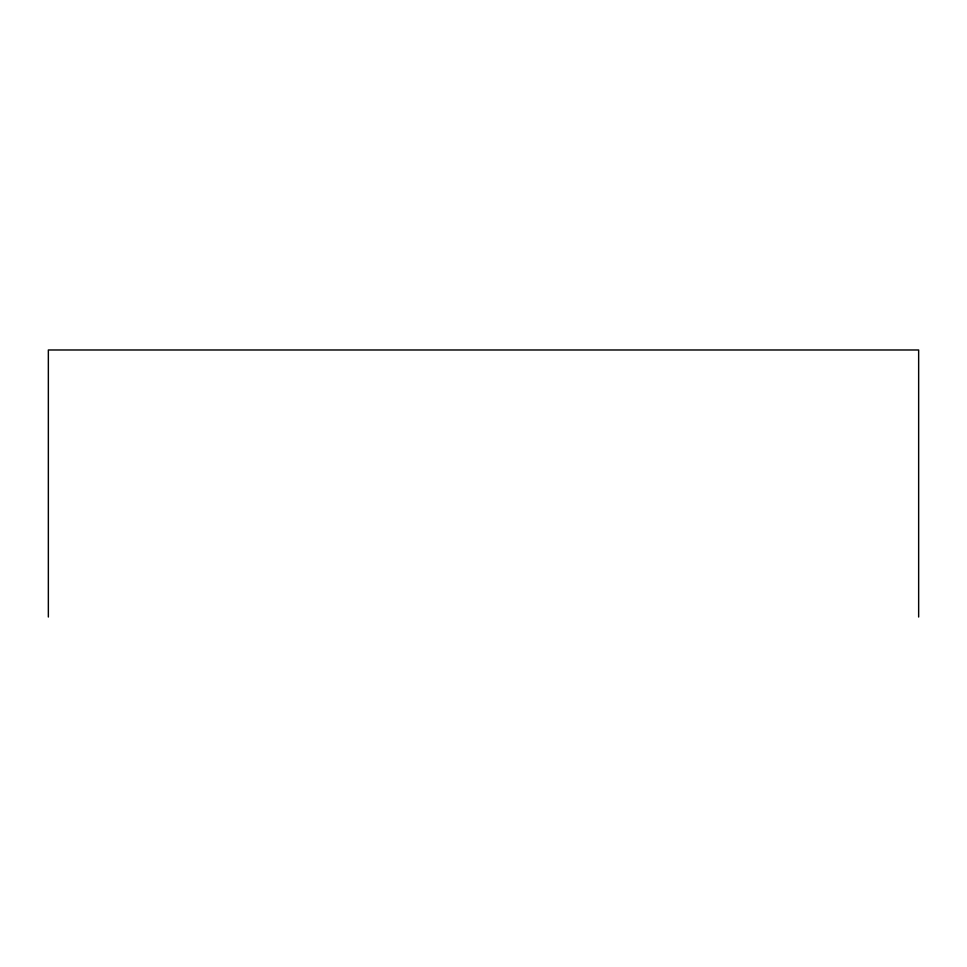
<?xml version="1.0" encoding="UTF-8"?>
<svg xmlns="http://www.w3.org/2000/svg" width="967" height="967" viewBox="0 0 967 967"><rect width="100%" height="100%" fill="white"/><g stroke="black" fill="none" stroke-linecap="round" stroke-linejoin="round"><path stroke-width="1.45" d="M918.65 617.019L918.65 349.981L48.35 349.981L48.35 617.019"/></g></svg>
